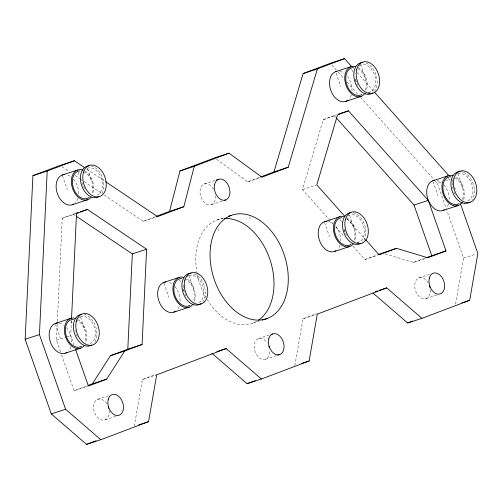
<?xml version="1.0" encoding="UTF-8"?>
<svg xmlns="http://www.w3.org/2000/svg" width="503" height="503" viewBox="0 0 503 503"><rect width="100%" height="100%" fill="white"/><g stroke="black" fill="none" stroke-linecap="round" stroke-linejoin="round"><path stroke-width="0.38" stroke-dasharray="2.52 1.89" d="M60.542 351.924L56.443 340.21L57.191 324.404M57.342 321.285L62.234 218.252L75.28 213.429M74.06 345.058L70.728 335.545L71.432 320.688M134.27 426.33L142.431 379.488L156.175 374.295M294.833 365.65L303.001 318.801L316.739 313.608M455.536 304.196L463.565 258.121L446.733 210.059M333.168 223.98L302.498 189.581L323.247 119.601L336.3 114.785M104.284 195.101L143.28 221.301L155.685 216.611M216.592 159.231L247.665 181.847L260.076 177.163M352.924 246.13L364.876 259.542L377.898 254.619M61.567 354.848L74.13 390.718L87.252 385.757M385.216 253.883L413.485 262.459L425.154 258.052M368.8 92.426L370.265 91.942M323.247 119.601L336.105 115.401M62.234 218.252L76.519 213.58M204.205 184.023L215.63 180.288M247.665 181.847L260.523 177.647M143.28 221.301L156.848 216.868M211.423 204.633L222.137 201.131M302.498 189.581L316.066 185.142M216.831 220.094L225.407 217.29M435.321 181.099L437.415 183.444L441.703 182.042M445.985 180.646L450.273 179.244M56.443 340.21L66.44 336.947M67.157 336.708L70.728 335.545M357.476 242.521L358.941 242.044M364.876 259.542L377.734 255.342M413.485 262.459L425.632 258.492M252.921 323.14L258.636 321.272M463.565 258.121L476.423 253.921M418.898 277.914L430.329 274.179M74.13 390.718L87.698 386.279M303.001 318.801L316.569 314.369M258.335 338.601L269.048 335.099M142.431 379.488L156.716 374.817M97.771 399.281L108.485 395.786M426.116 298.524L437.547 294.789M265.553 359.211L276.266 355.709M104.989 419.892L116.413 416.157M86.73 169.039L104.926 181.269M62.045 166.719L69.194 171.523M75.041 175.453L78.94 178.075M79.593 178.508L81.543 179.823M84.139 181.57L101.688 193.359M73.142 214.127L75.739 215.875M357.117 72.696L373.836 91.452M331.854 65.057L337.607 71.501M338.129 72.086L343.876 78.531M347.013 82.052L357.985 94.357M360.601 97.286L434.799 180.514M334.155 115.483L335.721 117.243M346.932 218.723L365.128 239.132M335.765 226.891L344.605 236.806M457.799 173.529L462.697 187.512M451.958 179.514L452.738 181.734M454.549 186.909L456.102 191.347M448.689 177.811L450.185 182.086M437.415 183.444L446.475 209.323M433.008 181.533L437.937 195.604M360.626 64.434L365.524 78.418M351.767 69.427L352.76 72.275M355.256 79.399L356.005 81.53M336.098 73.18L340.764 86.51M349.566 215.265L354.206 228.513M340.443 219.528L341.443 222.376M343.933 229.494L344.681 231.625M324.517 222.533L329.446 236.605M188.744 275.216L193.642 289.2M179.628 279.498L181.124 283.767M182.872 288.753L184.117 292.312M163.953 283.22L168.882 297.292M87.491 168.499L92.131 181.746M78.116 172.045L79.367 175.604M62.441 175.767L67.371 189.838M80.511 316.953L85.152 330.201M71.137 320.499L72.388 324.058M55.462 324.221L60.391 338.293M269.759 351.786A10.921 7.419 71.9 0 1 259.749 358.161A10.921 7.419 71.9 0 1 255.172 341.625A10.921 7.419 71.9 0 1 267.357 343.109M256.693 321.348A54.607 37.09 71.9 0 1 207.192 299.625M206.016 297.625A54.607 37.09 71.9 0 1 197.308 274.437M197.17 273.739A54.607 37.09 71.9 0 1 222.904 218.623M215.605 195.849A10.921 7.419 71.9 0 1 206.111 203.91A10.921 7.419 71.9 0 1 201.037 187.047A10.921 7.419 71.9 0 1 213.586 189.128M430.304 289.741A10.921 7.419 71.9 0 1 420.81 297.801A10.921 7.419 71.9 0 1 415.736 280.938A10.921 7.419 71.9 0 1 428.286 283.019M109.113 410.417A10.921 7.419 71.9 0 1 100.185 419.452A10.921 7.419 71.9 0 1 94.363 402.828A10.921 7.419 71.9 0 1 106.793 403.796M346.63 235.341A14.336 9.739 71.9 0 1 345.354 232.656M345.096 231.958A14.336 9.739 71.9 0 1 344.178 228.343M347.78 215.925A14.336 9.739 71.9 0 1 363.323 225.074A14.336 9.739 71.9 0 1 357.073 242.452M346.473 218.799A14.336 9.739 71.9 0 1 353.345 241.616M353.194 212.731A16.385 11.129 71.9 0 1 364.826 225.193A16.385 11.129 71.9 0 1 362.569 242.006M328.472 221.477A15.7 10.664 71.9 0 1 332.835 223.464M335.979 226.52A15.7 10.664 71.9 0 1 340.682 240.748M339.984 245.087A15.7 10.664 71.9 0 1 338.06 248.847M346.938 217.742A15.7 10.664 71.9 0 1 354.747 241.396M455.121 194.34A14.336 9.739 71.9 0 1 453.587 190.958M453.14 189.524A14.336 9.739 71.9 0 1 452.757 181.017M457.963 173.988A14.336 9.739 71.9 0 1 471.808 184.067A14.336 9.739 71.9 0 1 467.432 201.037M454.964 177.798A14.336 9.739 71.9 0 1 461.836 200.615M460.918 171.611A16.385 11.129 71.9 0 1 463.219 172.158M463.829 172.403A16.385 11.129 71.9 0 1 473.505 184.796A16.385 11.129 71.9 0 1 471.877 200.031M436.962 180.476A15.7 10.664 71.9 0 1 441.326 182.463M443.986 184.928A15.7 10.664 71.9 0 1 449.173 199.741M448.469 204.086A15.7 10.664 71.9 0 1 446.551 207.846M456.561 177.484A15.7 10.664 71.9 0 1 463.489 199.76M357.947 85.246A14.336 9.739 71.9 0 1 356.954 83.259M356.413 81.863A14.336 9.739 71.9 0 1 355.495 78.248M359.098 65.83A14.336 9.739 71.9 0 1 374.785 75.419A14.336 9.739 71.9 0 1 367.743 92.376M357.79 68.704A14.336 9.739 71.9 0 1 364.662 91.521M366.046 63.064A16.385 11.129 71.9 0 1 376.206 75.299A16.385 11.129 71.9 0 1 374.71 90.936M339.789 71.382A15.7 10.664 71.9 0 1 344.153 73.369M347.303 76.418A15.7 10.664 71.9 0 1 351.999 90.653M351.301 94.992A15.7 10.664 71.9 0 1 348.881 99.33M358.255 67.647A15.7 10.664 71.9 0 1 366.065 91.301M186.066 296.028A14.336 9.739 71.9 0 1 184.526 292.645M184.293 291.935A14.336 9.739 71.9 0 1 183.576 283.365M186.707 277.027A14.336 9.739 71.9 0 1 188.323 275.927M188.902 275.675A14.336 9.739 71.9 0 1 203.042 286.647A14.336 9.739 71.9 0 1 197.145 303.058M184.57 278.876A14.336 9.739 71.9 0 1 193.422 300.945M194.158 273.846A16.385 11.129 71.9 0 1 204.325 286.075A16.385 11.129 71.9 0 1 202.822 301.718M169.379 282.579A15.7 10.664 71.9 0 1 172.271 284.151M174.931 286.616A15.7 10.664 71.9 0 1 180.118 301.429M179.194 306.428A15.7 10.664 71.9 0 1 176.999 310.106M187.506 279.171A15.7 10.664 71.9 0 1 194.177 302.083M77.223 336.388A14.336 9.739 71.9 0 1 76.293 334.344M75.406 331.49A14.336 9.739 71.9 0 1 75.123 330.031M78.217 318.028A14.336 9.739 71.9 0 1 79.832 316.928M80.411 316.676A14.336 9.739 71.9 0 1 94.262 326.761A14.336 9.739 71.9 0 1 89.886 343.725M76.079 319.877A14.336 9.739 71.9 0 1 84.932 341.946M84.133 314.413A16.385 11.129 71.9 0 1 95.633 326.472A16.385 11.129 71.9 0 1 93.935 343.222M59.417 323.165A15.7 10.664 71.9 0 1 63.78 325.152M66.44 327.623A15.7 10.664 71.9 0 1 71.627 342.436M70.923 346.774A15.7 10.664 71.9 0 1 68.509 351.113M77.877 319.43A15.7 10.664 71.9 0 1 85.692 343.084M84.554 188.575A14.336 9.739 71.9 0 1 83.272 185.89M83.014 185.192A14.336 9.739 71.9 0 1 81.926 180.118M87.39 168.222A14.336 9.739 71.9 0 1 101.241 178.301A14.336 9.739 71.9 0 1 96.865 195.271M83.724 171.699A14.336 9.739 71.9 0 1 91.911 193.492M91.112 165.959A16.385 11.129 71.9 0 1 102.612 178.012A16.385 11.129 71.9 0 1 100.914 194.768M67.867 175.119A15.7 10.664 71.9 0 1 70.76 176.698M73.419 179.162A15.7 10.664 71.9 0 1 78.606 193.976M77.902 198.32A15.7 10.664 71.9 0 1 75.488 202.652M84.856 170.97A15.7 10.664 71.9 0 1 92.917 193.995"/><path stroke-width="0.75" d="M460.503 203.916L477.85 253.449L469.683 300.297L421.948 318.336L386.719 287.892L317.286 314.136L309.119 360.978L261.384 379.023L226.149 348.579L156.716 374.817L148.555 421.665L100.814 439.704L86.529 444.375L51.3 413.931L25.15 339.255L32.915 175.685L60.096 165.412L74.381 160.746L84.781 167.732M100.814 439.704L65.585 409.26L39.435 334.589L47.2 171.014L74.381 160.746M71.545 318.342L76.519 213.58L87.421 209.462L146.606 249.224L142.085 344.473L124.725 351.037L110.44 355.703L92.357 383.827L87.981 385.48M110.44 355.703L127.8 349.145L132.32 253.896L76.393 216.315M156.414 216.34L169.555 211.373L179.973 170.97L214.693 157.848L228.978 153.176L261.95 177.182L288.232 167.254L317.393 68.898L344.574 58.625L351.893 66.83M105.573 181.702L157.565 216.636L183.84 206.702L194.259 166.298L228.978 153.176M260.805 176.886L273.946 171.919L303.108 73.57L330.289 63.296L344.574 58.625M75.601 349.453L88.415 386.046L106.642 379.161L124.725 351.037M378.621 254.348L396.521 248.312L427.77 257.788L445.998 250.903L428.311 200.401L348.441 110.817L337.532 114.936L316.783 184.909L344.857 216.391M396.521 248.312L379.161 254.876L365.65 239.717M425.884 257.775L445.998 250.903M86.529 444.375L96.079 440.766M211.864 353.244L247.099 383.688L255.178 380.633M373.019 293.067L407.663 323.001L412.806 321.059M303.108 73.57L317.393 68.898M335.576 71.696L350.817 66.717M32.915 175.685L47.2 171.014M62.183 175.025L77.418 170.045M345.951 101.323L361.192 96.343M338.437 114.08L348.441 110.817M72.558 204.652L87.792 199.672M179.973 170.97L194.259 166.298M75.997 213.197L78.141 212.499M80.285 211.794L87.421 209.462M216.347 180.055L218.491 179.357M273.946 171.919L288.232 167.254M169.555 211.373L183.84 206.702M224.275 200.433L225.709 199.968M228.261 216.359L231.116 215.422M132.32 253.896L146.606 249.224M432.75 180.791L447.984 175.811M324.259 221.792L339.494 216.812M163.695 282.479L178.93 277.499M336.243 117.828L414.026 205.067L428.311 200.401M55.204 323.479L70.439 318.5M25.15 339.255L39.435 334.589M443.124 210.417L458.359 205.438M334.633 251.418L349.868 246.439M174.069 312.105L189.304 307.126M65.579 353.106L80.813 348.126M127.8 349.145L142.085 344.473M262.208 320.109L267.206 318.474M92.357 383.827L106.642 379.161M375.288 291.627L377.432 290.929M379.576 290.225L386.719 287.892M216.868 351.61L226.149 348.579M271.192 334.401L272.62 333.929M51.3 413.931L65.585 409.26M277.694 355.244L279.838 354.54M461.829 302.863L469.683 300.297M407.663 323.001L421.948 318.336M301.259 363.55L309.119 360.978M247.099 383.688L261.384 379.023M138.551 424.928L148.555 421.665M374.358 92.036L449.085 175.849M414.026 205.067L431.712 255.568M249.89 217.812L250.01 218.157M218.214 229.783L218.333 230.135M268.885 346.284A10.921 7.419 71.9 0 1 269.3 347.648M224.307 218.497A54.607 37.09 71.9 0 1 269.929 259.466A54.607 37.09 71.9 0 1 258.479 320.216M429.455 285.597A10.921 7.419 71.9 0 1 430.027 287.659M108.321 406.965A10.921 7.419 71.9 0 1 108.73 408.335M351.107 244.219A14.336 9.739 71.9 0 1 335.57 235.071A14.336 9.739 71.9 0 1 341.82 217.692M360.934 243.326A16.385 11.129 71.9 0 1 343.618 231.94A16.385 11.129 71.9 0 1 350.931 212.587M335.891 250.802A15.7 10.664 71.9 0 1 319.147 239.403A15.7 10.664 71.9 0 1 327.019 221.32M353.295 243.873A15.7 10.664 71.9 0 1 334.539 234.914A15.7 10.664 71.9 0 1 344.448 216.674M459.057 203.583A14.336 9.739 71.9 0 1 443.772 193.177A14.336 9.739 71.9 0 1 450.958 176.666M470.041 201.904A16.385 11.129 71.9 0 1 452.109 190.945A16.385 11.129 71.9 0 1 460.163 171.561M444.382 209.801A15.7 10.664 71.9 0 1 427.952 199.377A15.7 10.664 71.9 0 1 434.095 180.426M462.244 202.237A15.7 10.664 71.9 0 1 443.193 194.397A15.7 10.664 71.9 0 1 452.939 175.673M361.89 94.489A14.336 9.739 71.9 0 1 346.598 84.083A14.336 9.739 71.9 0 1 353.785 67.578M372.868 92.81A16.385 11.129 71.9 0 1 354.942 81.851A16.385 11.129 71.9 0 1 362.99 62.473M347.799 100.304A15.7 10.664 71.9 0 1 330.961 90.766A15.7 10.664 71.9 0 1 336.922 71.332M365.071 93.143A15.7 10.664 71.9 0 1 346.02 85.303A15.7 10.664 71.9 0 1 355.766 66.578M190.002 305.271A14.336 9.739 71.9 0 1 174.711 294.865A14.336 9.739 71.9 0 1 181.904 278.354M200.986 303.592A16.385 11.129 71.9 0 1 183.054 292.633A16.385 11.129 71.9 0 1 191.109 273.248M175.918 311.08A15.7 10.664 71.9 0 1 158.898 301.064A15.7 10.664 71.9 0 1 165.745 282.026M193.183 303.925A15.7 10.664 71.9 0 1 174.139 296.085A15.7 10.664 71.9 0 1 183.884 277.36M81.511 346.278A14.336 9.739 71.9 0 1 66.22 335.866A14.336 9.739 71.9 0 1 73.413 319.361M91.879 345.014A16.385 11.129 71.9 0 1 74.563 333.627A16.385 11.129 71.9 0 1 81.876 314.274M66.836 352.49A15.7 10.664 71.9 0 1 50.093 341.091A15.7 10.664 71.9 0 1 57.964 323.008M84.24 345.555A15.7 10.664 71.9 0 1 65.327 336.111A15.7 10.664 71.9 0 1 76.123 318.6M89.031 197.453A14.336 9.739 71.9 0 1 73.495 188.304A14.336 9.739 71.9 0 1 79.738 170.919M98.852 196.56A16.385 11.129 71.9 0 1 81.543 185.173A16.385 11.129 71.9 0 1 88.855 165.82M73.815 204.029A15.7 10.664 71.9 0 1 57.072 192.63A15.7 10.664 71.9 0 1 64.944 174.554M91.219 197.101A15.7 10.664 71.9 0 1 72.306 187.65A15.7 10.664 71.9 0 1 83.102 170.146M268.765 338.808A10.921 7.419 71.9 0 0 277.92 354.873A10.921 7.419 71.9 0 0 282.001 339.035A10.921 7.419 71.9 0 0 268.765 338.808M210.638 245.992A54.607 37.09 71.9 0 0 262.522 319.745A54.607 37.09 71.9 0 0 274.33 235.108A54.607 37.09 71.9 0 0 210.638 245.992M214.636 184.23A10.921 7.419 71.9 0 0 223.785 200.295A10.921 7.419 71.9 0 0 227.872 184.456A10.921 7.419 71.9 0 0 214.636 184.23M429.336 278.121A10.921 7.419 71.9 0 0 438.484 294.186A10.921 7.419 71.9 0 0 442.571 278.354A10.921 7.419 71.9 0 0 429.336 278.121M108.202 399.489A10.921 7.419 71.9 0 0 117.35 415.553A10.921 7.419 71.9 0 0 121.437 399.722A10.921 7.419 71.9 0 0 108.202 399.489M345.398 219.591A16.385 11.129 71.9 0 0 359.123 243.685A16.385 11.129 71.9 0 0 365.247 219.937A16.385 11.129 71.9 0 0 345.398 219.591M453.888 178.59A16.385 11.129 71.9 0 0 467.614 202.684A16.385 11.129 71.9 0 0 473.738 178.93A16.385 11.129 71.9 0 0 453.888 178.59M356.715 69.496A16.385 11.129 71.9 0 0 370.441 93.589A16.385 11.129 71.9 0 0 376.565 69.835A16.385 11.129 71.9 0 0 356.715 69.496M184.827 280.278A16.385 11.129 71.9 0 0 198.553 304.372A16.385 11.129 71.9 0 0 204.683 280.617A16.385 11.129 71.9 0 0 184.827 280.278M76.337 321.279A16.385 11.129 71.9 0 0 90.062 345.372A16.385 11.129 71.9 0 0 96.192 321.624A16.385 11.129 71.9 0 0 76.337 321.279M83.316 172.818A16.385 11.129 71.9 0 0 97.041 196.918A16.385 11.129 71.9 0 0 103.172 173.164A16.385 11.129 71.9 0 0 83.316 172.818"/></g></svg>
